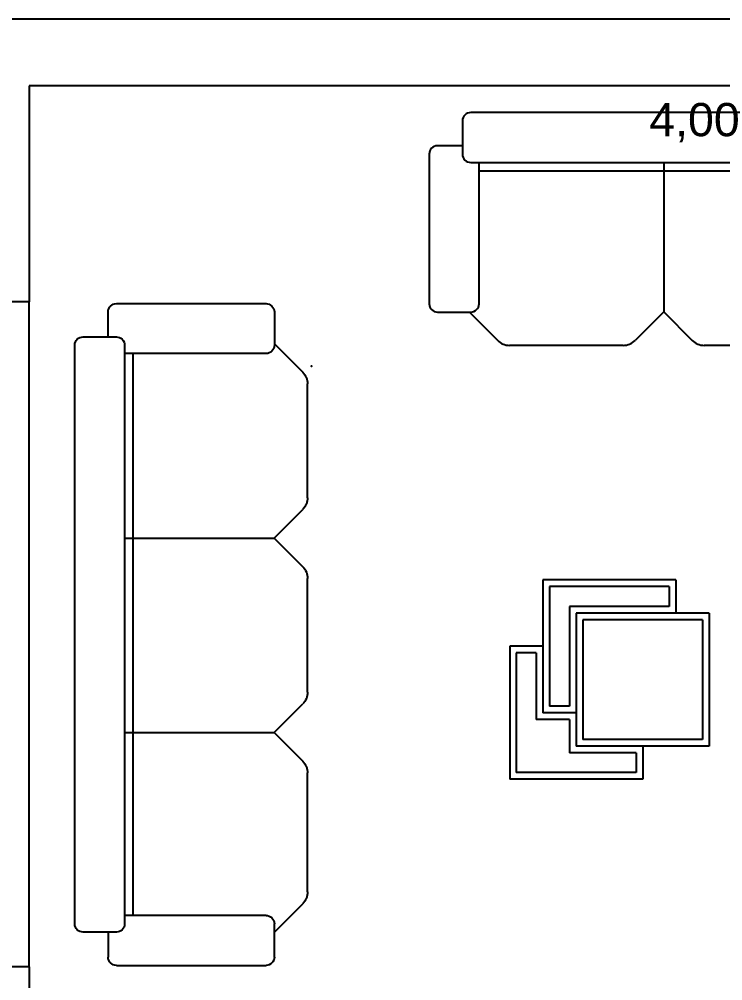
# Model space of a CAD drawing. Header units: millimetres. Extents: x 154.1 to 235.2, y 94.9 to 137.4.
# Drawn here: x 157.124 to 159.239, y 119.535 to 122.426 of the extents above; entities that cross this region are included whole.
import ezdxf

# ---------------------------------------------------------------- set-up
doc = ezdxf.new("R2010")
doc.units = ezdxf.units.MM
doc.header["$LTSCALE"] = 0.05
for name, color, linetype in [('Cotas', 6, 'Continuous'), ('Desnivel', 1, 'Continuous'), ('MOBIL', 7, 'Continuous'), ('MOBIL-I', 251, 'Continuous'), ('Parede', 5, 'Continuous')]:
    doc.layers.add(name, color=color, linetype=linetype)
doc.styles.get("Standard").update_dxf_attribs({"font": 'arial.ttf'})
doc.dimstyles.new('ISO-25', dxfattribs={"dimtxt": 0.3, "dimasz": 2.5, "dimexe": 1.25, "dimexo": 0.625, "dimgap": 0.2, "dimtad": 1, "dimzin": 1, "dimtxsty": 'Standard', "dimcen": 2.5, "dimse1": 1, "dimse2": 1, "dimsd1": 1, "dimsd2": 1, "dimclrd": 6, "dimclrt": 2, "dimadec": 0, "dimazin": 0, "dimtfac": 1, "dimtmove": 0, "dimatfit": 3, "dimfxl": 1, "dimarcsym": 0})

# ---------------------------------------------------------------- blocks, each defined once
blk = doc.blocks.new('Sofa2l')
at = {"layer": 'MOBIL'}
for p, q in [((0.5775, 0), (-0.5775, 0)), ((-0.6025, -0.025), (-0.6025, -0.1)), ((0.6025, -0.1), (0.6025, -0.025)), ((-0.6025, -0.1), (-0.6775, -0.1)), ((0.6025, -0.1), (0.6775, -0.1)), ((-0.7025, -0.125), (-0.7025, -0.575)), ((0.7025, -0.125), (0.7025, -0.575)), ((-0.6775, -0.6), (-0.5775, -0.6)), ((-0.5825, -0.5993), (-0.4964, -0.6854)), ((0.0025, -0.5993), (-0.0836, -0.6854)), ((0.0025, -0.5993), (0.0886, -0.6854)), ((0.5875, -0.5993), (0.5014, -0.6854)), ((0.6775, -0.6), (0.5775, -0.6)), ((-0.1189, -0.7), (-0.4611, -0.7)), ((0.4661, -0.7), (0.1239, -0.7))]:
    blk.add_line(p, q, dxfattribs=at)
for centre, radius, start, end in [((-0.5775, -0.025), 0.025, 90, 180), ((0.5775, -0.025), 0.025, 0, 90), ((-0.6775, -0.125), 0.025, 90, 180), ((0.6775, -0.125), 0.025, 0, 90), ((-0.6775, -0.575), 0.025, 180, 270), ((0.6775, -0.575), 0.025, 270, 0), ((-0.4611, -0.65), 0.05, 225, 270), ((-0.1189, -0.65), 0.05, 270, 315), ((0.1239, -0.65), 0.05, 225, 270), ((0.4661, -0.65), 0.05, 270, 315)]:
    blk.add_arc(centre, radius, start, end, dxfattribs=at)
at = {"layer": 'MOBIL-I'}
for p, q in [((-0.6025, -0.1), (-0.6025, -0.125)), ((0.6025, -0.125), (0.6025, -0.1)), ((-0.5775, -0.15), (0.5775, -0.15)), ((-0.5525, -0.575), (-0.5525, -0.15)), ((0.0025, -0.15), (0.0025, -0.5993)), ((0.5525, -0.575), (0.5525, -0.15)), ((-0.5525, -0.175), (0.5525, -0.175))]:
    blk.add_line(p, q, dxfattribs=at)
for centre, start, end in [((-0.5775, -0.125), 180, 270), ((0.5775, -0.125), 270, 0), ((-0.5775, -0.575), 270, 0), ((0.5775, -0.575), 180, 270)]:
    blk.add_arc(centre, 0.025, start, end, dxfattribs=at)
blk = doc.blocks.new('Mes_cen2')
at = {"layer": 'MOBIL'}
for p, q in [((-0.1, 0.3), (0.3, 0.3)), ((-0.1, 0.3), (-0.1, 0.2)), ((0.3, 0.3), (0.3, 0.1)), ((-0.2, 0.2), (-0.2, -0.2)), ((-0.2, 0.2), (-0.1, 0.2)), ((0.3, 0.1), (0.4, 0.1)), ((0.4, 0.1), (0.4, -0.3)), ((-0.2, -0.2), (0, -0.2)), ((0, -0.2), (0, -0.3)), ((0, -0.3), (0.4, -0.3))]:
    blk.add_line(p, q, dxfattribs=at)
at = {"layer": 'MOBIL-I'}
for p, q in [((-0.08, 0.28), (0.28, 0.28)), ((-0.08, 0.28), (-0.08, 0.22)), ((0.28, 0.28), (0.28, -0.08)), ((-0.08, 0.22), (0.22, 0.22)), ((0.22, 0.22), (0.22, -0.08)), ((-0.18, 0.18), (0.18, 0.18)), ((-0.18, 0.18), (-0.18, -0.18)), ((-0.1, 0.2), (0.2, 0.2)), ((0.18, 0.18), (0.18, -0.18)), ((0.2, 0.2), (0.2, -0.2)), ((0.3, 0.1), (0.3, -0.1)), ((0.32, 0.08), (0.38, 0.08)), ((0.32, 0.08), (0.32, -0.12)), ((0.38, 0.08), (0.38, -0.28)), ((0.22, -0.08), (0.28, -0.08)), ((0.2, -0.1), (0.3, -0.1)), ((0.22, -0.12), (0.22, -0.22)), ((0.22, -0.12), (0.32, -0.12)), ((-0.18, -0.18), (0.18, -0.18)), ((0, -0.2), (0.2, -0.2)), ((0.02, -0.22), (0.02, -0.28)), ((0.02, -0.22), (0.22, -0.22)), ((0.02, -0.28), (0.38, -0.28))]:
    blk.add_line(p, q, dxfattribs=at)
blk = doc.blocks.new('Sofa3l')
at = {"layer": 'MOBIL'}
for p, q in [((0.87, 0), (-0.87, 0)), ((-0.895, -0.025), (-0.895, -0.1)), ((0.895, -0.1), (0.895, -0.025)), ((-0.895, -0.1), (-0.97, -0.1)), ((0.895, -0.1), (0.97, -0.1)), ((-0.995, -0.125), (-0.995, -0.575)), ((0.995, -0.125), (0.995, -0.575)), ((-0.97, -0.6), (-0.8743, -0.6)), ((-0.8743, -0.6), (-0.7889, -0.6854)), ((-0.29, -0.5993), (-0.3761, -0.6854)), ((-0.29, -0.5993), (-0.2039, -0.6854)), ((0.295, -0.5993), (0.2089, -0.6854)), ((0.295, -0.5993), (0.3811, -0.6854)), ((0.895, -0.6), (0.8096, -0.6854)), ((0.97, -0.6), (0.895, -0.6)), ((-0.4114, -0.7), (-0.7536, -0.7)), ((0.1736, -0.7), (-0.1686, -0.7)), ((0.7743, -0.7), (0.4164, -0.7))]:
    blk.add_line(p, q, dxfattribs=at)
for centre, radius, start, end in [((-0.87, -0.025), 0.025, 90, 180), ((0.87, -0.025), 0.025, 0, 90), ((-0.97, -0.125), 0.025, 90, 180), ((0.97, -0.125), 0.025, 0, 90), ((-0.97, -0.575), 0.025, 180, 270), ((0.97, -0.575), 0.025, 270, 0), ((-0.7536, -0.65), 0.05, 225, 270), ((-0.4114, -0.65), 0.05, 270, 315), ((-0.1686, -0.65), 0.05, 225, 270), ((0.1736, -0.65), 0.05, 270, 315), ((0.4164, -0.65), 0.05, 225, 270), ((0.7743, -0.65), 0.05, 270, 315)]:
    blk.add_arc(centre, radius, start, end, dxfattribs=at)
blk.add_point((-0.807, -0.7117), dxfattribs=at)
at = {"layer": 'MOBIL-I'}
for p, q in [((-0.895, -0.1), (-0.895, -0.125)), ((0.895, -0.125), (0.895, -0.1)), ((-0.87, -0.15), (0.87, -0.15)), ((-0.845, -0.575), (-0.845, -0.15)), ((-0.29, -0.15), (-0.29, -0.5993)), ((0.295, -0.15), (0.295, -0.5993)), ((0.845, -0.575), (0.845, -0.15)), ((-0.845, -0.175), (0.845, -0.175)), ((-0.8743, -0.6), (-0.87, -0.6)), ((0.895, -0.6), (0.87, -0.6))]:
    blk.add_line(p, q, dxfattribs=at)
for centre, start, end in [((-0.87, -0.125), 180, 270), ((0.87, -0.125), 270, 0), ((-0.87, -0.575), 270, 0), ((0.87, -0.575), 180, 270)]:
    blk.add_arc(centre, 0.025, start, end, dxfattribs=at)
blk = doc.blocks.new('*D37')
at = {"layer": 'Defpoints', "color": 0}
for p in [(157.1542, 122.2261), (161.1542, 122.2261), (161.1542, 121.8548)]:
    blk.add_point(p, dxfattribs=at)
at = {"layer": 'Cotas', "color": 2, "insert": (159.1542, 122.1149), "char_height": 0.1, "attachment_point": 5}
blk.add_mtext('4,00', dxfattribs=at)

msp = doc.modelspace()

# ---------------------------------------------------------------- linework, layer by layer
at = {"layer": 'Desnivel'}
msp.add_line((157.1542, 119.5761), (157.1542, 121.5761), dxfattribs=at)
at = {"layer": 'Parede'}
for p, q in [((184.0542, 122.4261), (154.0542, 122.4261)), ((161.1542, 122.2261), (157.1542, 122.2261)), ((157.1542, 122.2261), (157.1542, 121.5761)), ((157.1542, 121.5761), (157.0042, 121.5761)), ((157.1542, 119.5761), (157.0042, 119.5761)), ((157.1542, 119.5761), (157.1542, 118.7261))]:
    msp.add_line(p, q, dxfattribs=at)

# ---------------------------------------------------------------- block references
msp.add_blockref('Sofa2l', (159.0591, 122.1454))
at = {"xscale": -1, "rotation": 90.00000000000087}
msp.add_blockref('Sofa3l', (157.2911, 120.5758), dxfattribs=at)
at = {"xscale": -1}
msp.add_blockref('Mes_cen2', (158.9986, 120.4404), dxfattribs=at)

# ---------------------------------------------------------------- dimensions: what is measured, and where the dimension line sits
at = {"layer": 'Cotas'}
dim = msp.add_linear_dim(base=(161.1542, 121.8548), p1=(157.1542, 122.2261), p2=(161.1542, 122.2261), dimstyle='ISO-25', override={"dimtxt": 0.1}, dxfattribs=at)
dim.commit()
dim.dimension.update_dxf_attribs({"geometry": '*D37', "text_midpoint": (159.1542, 121.8548), "dimtype": 160})

doc.saveas('drawing.dxf')
